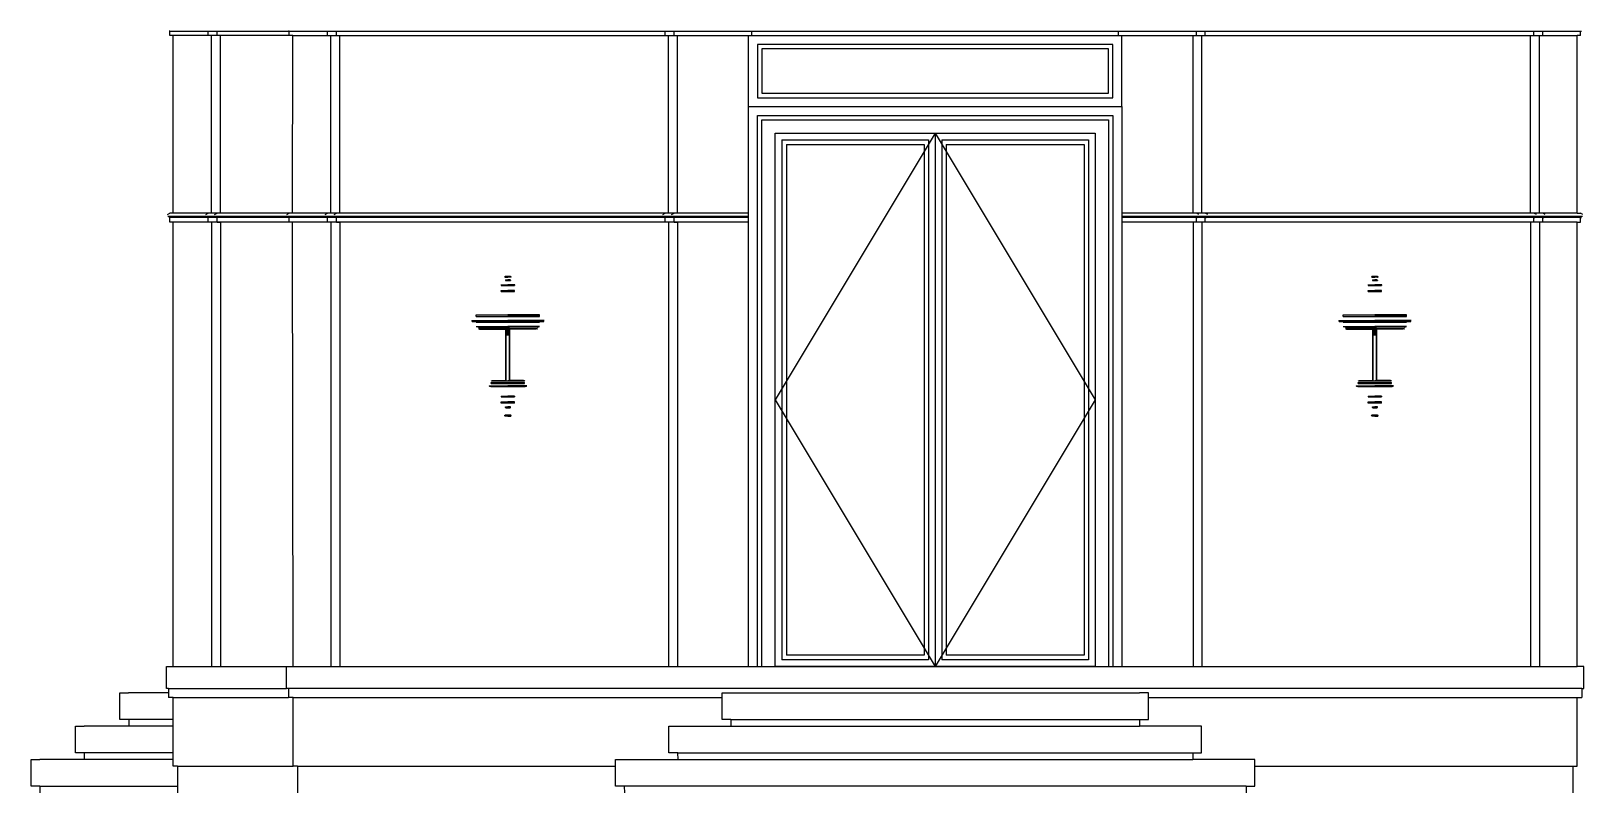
# Model space of a CAD drawing. Header units: metres. Extents: x -175 to 175, y 0 to 172.
import ezdxf

# ---------------------------------------------------------------- set-up
doc = ezdxf.new("R2010")
doc.units = ezdxf.units.M

msp = doc.modelspace()

# ---------------------------------------------------------------- linework, layer by layer
at = {"layer": 'EL-Trim', "color": 8}
for p, q in [((-143.5, 171.5, 9.82), (-116.82, 171.5, 9.82)), ((-134.88, 170.5, 9.82), (-134.88, 171.5, 9.82)), ((-132.88, 170.5, 9.82), (-132.88, 171.5, 9.82)), ((-116.63, 171.5, 9.82), (173.97, 171.5, -0.42)), ((-108.01, 170.5, 9.82), (-108.01, 171.5, 9.82)), ((-106.01, 170.5, 9.82), (-106.01, 171.5, 9.82)), ((-32.04, 170.5), (-32.04, 171.5)), ((-30.03, 170.5), (-30.03, 171.5)), ((87.52, 170.5), (87.52, 171.5)), ((89.52, 170.5), (89.52, 171.5)), ((163.49, 170.5, 9.82), (163.49, 171.5, 9.82)), ((165.49, 170.5, 9.82), (165.49, 171.5, 9.82)), ((-116.63, 170.5, 9.82), (-142.76, 170.5, 9.82)), ((-107.26, 130.5, 9.82), (-107.26, 170.5, 9.82)), ((-105.26, 130.5, 9.82), (-105.26, 170.5, 9.82)), ((-31.28, 130.5), (-31.28, 170.5)), ((-29.29, 130.5), (-29.29, 170.5)), ((86.77, 130.5), (86.77, 170.5)), ((88.77, 130.5), (88.77, 170.5)), ((162.74, 130.5, 9.82), (162.74, 170.5, 9.82)), ((164.74, 130.5, 9.82), (164.74, 170.5, 9.82)), ((-108.56, 130.23, 9.82), (-108.01, 130.5, 9.82)), ((-108.01, 129.5, 9.82), (-108.2, 129.5, 9.82)), ((-108.01, 128.5, 9.82), (-108.01, 129.5, 9.82)), ((-106.56, 130.23, 9.82), (-106.01, 130.5, 9.82)), ((-106.01, 129.5, 9.82), (-106.19, 129.5, 9.82)), ((-106.01, 128.5, 9.82), (-106.01, 129.5, 9.82)), ((-32.58, 130.23), (-32.04, 130.5)), ((-32.03, 129.5), (-32.22, 129.5)), ((-32.03, 128.5), (-32.03, 129.5)), ((-30.58, 130.23), (-30.03, 130.5)), ((-30.03, 129.5), (-30.22, 129.5)), ((-30.03, 128.5), (-30.03, 129.5)), ((88.07, 130.23), (87.52, 130.5)), ((87.52, 129.5), (87.71, 129.5)), ((87.52, 128.5), (87.52, 129.5)), ((90.07, 130.23), (89.52, 130.5)), ((89.52, 129.5), (89.71, 129.5)), ((89.52, 128.5), (89.52, 129.5)), ((164.04, 130.23, 9.82), (163.49, 130.5, 9.82)), ((163.49, 129.5, 9.82), (163.68, 129.5, 9.82)), ((163.49, 128.5, 9.82), (163.49, 129.5, 9.82)), ((166.04, 130.23, 9.82), (165.49, 130.5, 9.82)), ((165.49, 129.5, 9.82), (165.68, 129.5, 9.82)), ((165.49, 128.5, 9.82), (165.49, 129.5, 9.82)), ((-107.26, 128.5, 9.82), (-107.26, 28.5, 9.82)), ((-106.01, 128.5, 9.82), (-105.26, 128.5, 9.82)), ((-31.28, 128.5), (-31.28, 28.5)), ((-30.03, 128.5), (-29.28, 128.5)), ((87.52, 128.5), (86.77, 128.5)), ((88.77, 128.5), (88.77, 28.5)), ((163.49, 128.5, 9.82), (162.74, 128.5, 9.82)), ((164.74, 128.5, 9.82), (164.74, 28.5, 9.82)), ((-143.8, 23.5, -0.42), (-117.26, 23.5, -0.42)), ((-142.76, 21.5, -0.42), (-116.8, 21.5, -0.42)), ((174.28, 23.5, -0.42), (-116.8, 23.5, -0.42)), ((-115.76, 21.5, -0.42), (-19.23, 21.5, -0.42)), ((76.71, 21.5, -0.42), (173.24, 21.5, -0.42)), ((-142.76, 16.5, 24.08), (-152.76, 16.5, 24.08)), ((-142.76, 9, 24.08), (-162.76, 9, 24.08)), ((-141.76, 6, -0.42), (-115.76, 6, -0.42)), ((-172.74, 1.5, -0.42), (-141.76, 1.5, -0.42))]:
    msp.add_line(p, q, dxfattribs=at)
at = {"layer": 'EL-Trim', "color": 8, "elevation": 9.82}
for points in [[(-105.26, 130.5), (-105.26, 130.5)], [(162.74, 130.5), (162.74, 130.5)], [(-105.26, 128.5), (-105.26, 28.5)], [(162.74, 128.5), (162.74, 28.5)]]:
    msp.add_lwpolyline(points, dxfattribs=at)
at = {"layer": 'EL-Trim', "color": 8}
for points in [[(-29.28, 130.5), (-29.28, 130.5)], [(86.77, 130.5), (86.77, 130.5)], [(-29.28, 128.5), (-29.28, 28.5)], [(86.77, 128.5), (86.77, 28.5)]]:
    msp.add_lwpolyline(points, dxfattribs=at)
at = {"layer": 'FP-Below'}
for p, q in [((28.74, 148.5), (-7.26, 88.5)), ((28.74, 148.5), (64.74, 88.5)), ((-7.26, 88.5), (28.75, 28.5, -0.42)), ((64.74, 88.5), (28.74, 28.5, -0.42))]:
    msp.add_line(p, q, dxfattribs=at)
at = {"layer": 'FP-Hatch'}
for p, q in [((-134.13, 130.5, 9.82), (-134.13, 170.5, 9.82)), ((-132.13, 130.5, 9.82), (-132.13, 170.5, 9.82)), ((-5.76, 147), (-5.76, 30)), ((30.24, 147), (30.24, 30)), ((-4.76, 146), (-4.76, 31)), ((31.24, 146), (31.24, 31)), ((-117.06, 129.75, 20.05), (-143.93, 129.75, 20.05)), ((-116.83, 129.5, 20.8), (-143.51, 129.5, 20.05)), ((-135.42, 130.23, 9.82), (-134.88, 130.5, 9.82)), ((-134.88, 129.5, 9.82), (-135.06, 129.5, 9.82)), ((-134.88, 128.5, 9.82), (-134.88, 129.5, 9.82)), ((-133.42, 130.23, 9.82), (-132.88, 130.5, 9.82)), ((-132.88, 129.5, 9.82), (-133.06, 129.5, 9.82)), ((-132.88, 128.5, 9.82), (-132.88, 129.5, 9.82)), ((-13.26, 129.75, 13.03), (-117.06, 129.75, 20.05)), ((-13.26, 129.5, 12.77), (-116.64, 129.5, 20.05)), ((174.39, 129.75, 0.33), (70.74, 129.75, 7.34)), ((173.97, 129.5, -0.42), (70.74, 129.5, 6.85)), ((-116.64, 128.5, 20.05), (-142.76, 128.5, 20.05)), ((-134.13, 128.5, 9.82), (-134.13, 28.5, 9.82)), ((-132.88, 128.5, 9.82), (-132.13, 128.5, 9.82)), ((-66.81, 116.1, -0.08), (-68.07, 116.1, -0.08)), ((-68.01, 116.09), (-68.06, 116.09)), ((-68.01, 116.09), (-67.41, 116.09)), ((-67.41, 116.28), (-67.99, 116.28)), ((-67.97, 115.35, -0.08), (-66.85, 115.35, -0.08)), ((-67.97, 115.34), (-67.41, 115.34)), ((-67.88, 115.53, -0.08), (-66.94, 115.53, -0.08)), ((-67.88, 115.53), (-67.41, 115.53)), ((-67.41, 116.28), (-66.83, 116.28)), ((-66.8, 116.09), (-67.41, 116.09)), ((-66.94, 115.53), (-67.41, 115.53)), ((-66.84, 115.34), (-67.41, 115.34)), ((-66.8, 116.09), (-66.75, 116.09)), ((128.29, 116.1, -0.08), (127.03, 116.1, -0.08)), ((127.09, 116.09), (127.03, 116.09)), ((127.09, 116.09), (127.69, 116.09)), ((127.69, 116.28), (127.11, 116.28)), ((127.12, 115.35, -0.08), (128.25, 115.35, -0.08)), ((127.13, 115.34), (127.69, 115.34)), ((127.22, 115.53, -0.08), (128.15, 115.53, -0.08)), ((127.22, 115.53), (127.69, 115.53)), ((127.69, 116.28), (128.27, 116.28)), ((128.29, 116.09), (127.69, 116.09)), ((128.16, 115.53), (127.69, 115.53)), ((128.25, 115.34), (127.69, 115.34)), ((128.29, 116.09), (128.35, 116.09)), ((-68.98, 114.39, -0.08), (-65.91, 114.39, -0.08)), ((-68.97, 114.39), (-68.91, 114.39)), ((-68.91, 114.39), (-67.41, 114.39)), ((-68.91, 114.21, -0.08), (-65.91, 114.21, -0.08)), ((-68.91, 114.2), (-67.41, 114.2)), ((-68.91, 112.89, -0.08), (-65.91, 112.89, -0.08)), ((-68.91, 112.89), (-67.41, 112.89)), ((-68.72, 113.08), (-67.41, 113.08)), ((-65.91, 114.39), (-67.41, 114.39)), ((-65.91, 114.2), (-67.41, 114.2)), ((-66.09, 113.08), (-67.41, 113.08)), ((-65.91, 112.89), (-67.41, 112.89)), ((-65.84, 114.39), (-65.91, 114.39)), ((126.12, 114.39, -0.08), (129.19, 114.39, -0.08)), ((126.12, 114.39), (126.19, 114.39)), ((126.19, 114.39), (127.69, 114.39)), ((126.19, 114.21, -0.08), (129.19, 114.21, -0.08)), ((126.19, 114.2), (127.69, 114.2)), ((126.19, 112.89, -0.08), (129.19, 112.89, -0.08)), ((126.19, 112.89), (127.69, 112.89)), ((126.38, 113.08), (127.69, 113.08)), ((129.19, 114.39), (127.69, 114.39)), ((129.19, 114.2), (127.69, 114.2)), ((129, 113.08), (127.69, 113.08)), ((129.19, 112.89), (127.69, 112.89)), ((129.26, 114.39), (129.19, 114.39)), ((-75.54, 106.32, -0.08), (-59.28, 106.32, -0.08)), ((-75.54, 106.31), (-75.47, 106.31)), ((-75.47, 106.14, -0.08), (-75.47, 106.32, -0.08)), ((-75.47, 106.14), (-75.47, 106.31)), ((-75.47, 106.31), (-67.41, 106.31)), ((-75.47, 106.14, -0.08), (-59.35, 106.14, -0.08)), ((-75.47, 106.14), (-74.72, 106.14)), ((-74.72, 106.14), (-67.41, 106.14)), ((-74.54, 107.27, -0.08), (-74.54, 107.64, -0.08)), ((-74.54, 107.64, -0.08), (-60.29, 107.64, -0.08)), ((-74.54, 107.27, -0.08), (-60.29, 107.27, -0.08)), ((-74.54, 105.96, -0.08), (-60.29, 105.96, -0.08)), ((-74.54, 105.02, -0.08), (-60.29, 105.02, -0.08)), ((-74.53, 107.27), (-74.53, 107.64)), ((-74.53, 107.64), (-67.41, 107.64)), ((-74.53, 107.27), (-67.41, 107.27)), ((-74.53, 105.95), (-67.41, 105.95)), ((-74.53, 105.02), (-74.38, 105.02)), ((-74.38, 105.02), (-67.41, 105.02)), ((-60.28, 107.64), (-67.41, 107.64)), ((-60.28, 107.27), (-67.41, 107.27)), ((-59.34, 106.31), (-67.41, 106.31)), ((-60.09, 106.14), (-67.41, 106.14)), ((-60.28, 105.95), (-67.41, 105.95)), ((-60.43, 105.02), (-67.41, 105.02)), ((-60.28, 105.02), (-60.43, 105.02)), ((-60.29, 107.27, -0.08), (-60.29, 107.64, -0.08)), ((-60.28, 107.27), (-60.28, 107.64)), ((-59.34, 106.14), (-60.09, 106.14)), ((-59.35, 106.14, -0.08), (-59.35, 106.32, -0.08)), ((-59.34, 106.14), (-59.34, 106.31)), ((-59.28, 106.31), (-59.34, 106.31)), ((119.56, 106.32, -0.08), (135.82, 106.32, -0.08)), ((119.56, 106.31), (119.63, 106.31)), ((119.62, 106.14, -0.08), (119.62, 106.32, -0.08)), ((119.62, 106.14, -0.08), (135.75, 106.14, -0.08)), ((119.63, 106.14), (119.63, 106.31)), ((119.63, 106.31), (127.69, 106.31)), ((119.63, 106.14), (120.38, 106.14)), ((120.38, 106.14), (127.69, 106.14)), ((120.56, 107.27, -0.08), (120.56, 107.64, -0.08)), ((120.56, 107.64, -0.08), (134.81, 107.64, -0.08)), ((120.56, 107.27, -0.08), (134.81, 107.27, -0.08)), ((120.56, 105.96, -0.08), (134.81, 105.96, -0.08)), ((120.56, 105.02, -0.08), (134.81, 105.02, -0.08)), ((120.57, 107.27), (120.57, 107.64)), ((120.57, 107.64), (127.69, 107.64)), ((120.57, 107.27), (127.69, 107.27)), ((120.57, 105.95), (127.69, 105.95)), ((120.57, 105.02), (120.72, 105.02)), ((120.72, 105.02), (127.69, 105.02)), ((134.82, 107.64), (127.69, 107.64)), ((134.82, 107.27), (127.69, 107.27)), ((135.75, 106.31), (127.69, 106.31)), ((135, 106.14), (127.69, 106.14)), ((134.82, 105.95), (127.69, 105.95)), ((134.67, 105.02), (127.69, 105.02)), ((134.82, 105.02), (134.67, 105.02)), ((134.81, 107.27, -0.08), (134.81, 107.64, -0.08)), ((134.82, 107.27), (134.82, 107.64)), ((135.75, 106.14), (135, 106.14)), ((135.75, 106.14, -0.08), (135.75, 106.32, -0.08)), ((135.75, 106.14), (135.75, 106.31)), ((135.82, 106.31), (135.75, 106.31)), ((-60.62, 104.83, -0.08), (-74.2, 104.83, -0.08)), ((-74.04, 104.83), (-74.19, 104.83)), ((-74.04, 104.83), (-67.41, 104.83)), ((-67.6, 104.46, -0.08), (-74.04, 104.46, -0.08)), ((-73.96, 104.45), (-74.04, 104.45)), ((-73.96, 104.45), (-67.59, 104.45)), ((-73.78, 104.38, -0.08), (-67.86, 104.38, -0.08)), ((-73.77, 104.38), (-67.86, 104.38)), ((-67.86, 92.73, -0.08), (-67.86, 104.46, -0.08)), ((-67.86, 92.73), (-67.86, 104.45)), ((-67.79, 92.73, -0.08), (-67.79, 104.46, -0.08)), ((-67.78, 92.73), (-67.78, 104.45)), ((-60.77, 104.83), (-67.41, 104.83)), ((-60.78, 104.46, -0.08), (-67.22, 104.46, -0.08)), ((-60.85, 104.45), (-67.22, 104.45)), ((-67.04, 92.73, -0.08), (-67.04, 104.46, -0.08)), ((-67.03, 92.73), (-67.03, 104.45)), ((-66.96, 92.73, -0.08), (-66.96, 104.46, -0.08)), ((-66.96, 92.73), (-66.96, 104.45)), ((-61.05, 104.38, -0.08), (-66.96, 104.38, -0.08)), ((-61.04, 104.38), (-66.96, 104.38)), ((-60.85, 104.45), (-60.78, 104.45)), ((-60.77, 104.83), (-60.62, 104.83)), ((134.47, 104.83, -0.08), (120.9, 104.83, -0.08)), ((121.05, 104.83), (120.9, 104.83)), ((121.05, 104.83), (127.69, 104.83)), ((127.5, 104.46, -0.08), (121.06, 104.46, -0.08)), ((121.14, 104.45), (121.06, 104.45)), ((121.14, 104.45), (127.5, 104.45)), ((121.32, 104.38, -0.08), (127.24, 104.38, -0.08)), ((121.33, 104.38), (127.24, 104.38)), ((127.24, 92.73, -0.08), (127.24, 104.46, -0.08)), ((127.24, 92.73), (127.24, 104.45)), ((127.31, 92.73, -0.08), (127.31, 104.46, -0.08)), ((127.32, 92.73), (127.32, 104.45)), ((134.33, 104.83), (127.69, 104.83)), ((134.32, 104.46, -0.08), (127.87, 104.46, -0.08)), ((134.25, 104.45), (127.88, 104.45)), ((128.06, 92.73, -0.08), (128.06, 104.46, -0.08)), ((128.07, 92.73), (128.07, 104.45)), ((128.14, 92.73, -0.08), (128.14, 104.46, -0.08)), ((128.14, 92.73), (128.14, 104.45)), ((134.05, 104.38, -0.08), (128.14, 104.38, -0.08)), ((134.06, 104.38), (128.14, 104.38)), ((134.25, 104.45), (134.32, 104.45)), ((134.33, 104.83), (134.48, 104.83)), ((-71.62, 91.64), (-71.55, 91.64)), ((-71.55, 91.55, -0.08), (-71.55, 91.64, -0.08)), ((-71.55, 91.64, -0.08), (-63.2, 91.64, -0.08)), ((-71.55, 91.55), (-71.55, 91.64)), ((-71.55, 91.64), (-67.41, 91.64)), ((-71.55, 91.55, -0.08), (-63.27, 91.55, -0.08)), ((-71.55, 91.55), (-71.36, 91.55)), ((-71.36, 91.55), (-67.41, 91.55)), ((-71.27, 91.46, -0.08), (-63.55, 91.46, -0.08)), ((-71.27, 91.46), (-70.52, 91.46)), ((-71.11, 92.73, -0.08), (-71.18, 92.7, -0.08)), ((-71.11, 92.73), (-71.17, 92.7)), ((-71.16, 92.17, -0.08), (-71.16, 92.36, -0.08)), ((-71.16, 92.36, -0.08), (-63.66, 92.36, -0.08)), ((-71.16, 92.17, -0.08), (-63.66, 92.17, -0.08)), ((-71.15, 92.17), (-71.15, 92.35)), ((-71.15, 92.35), (-67.41, 92.35)), ((-71.15, 92.17), (-67.41, 92.17)), ((-71.11, 92.73, -0.08), (-63.71, 92.73, -0.08)), ((-71.11, 92.73), (-67.41, 92.73)), ((-70.94, 92.81, -0.08), (-67.86, 92.81, -0.08)), ((-70.93, 92.8), (-67.86, 92.8)), ((-70.52, 91.46), (-67.41, 91.46)), ((-63.71, 92.73), (-67.41, 92.73)), ((-63.66, 92.35), (-67.41, 92.35)), ((-63.66, 92.17), (-67.41, 92.17)), ((-63.27, 91.64), (-67.41, 91.64)), ((-63.45, 91.55), (-67.41, 91.55)), ((-64.29, 91.46), (-67.41, 91.46)), ((-63.88, 92.81, -0.08), (-66.96, 92.81, -0.08)), ((-63.88, 92.8), (-66.96, 92.8)), ((-63.55, 91.46), (-64.29, 91.46)), ((-63.71, 92.73, -0.08), (-63.64, 92.7, -0.08)), ((-63.71, 92.73), (-63.64, 92.7)), ((-63.66, 92.17, -0.08), (-63.66, 92.36, -0.08)), ((-63.66, 92.17), (-63.66, 92.35)), ((-63.27, 91.55), (-63.45, 91.55)), ((-63.27, 91.55, -0.08), (-63.27, 91.64, -0.08)), ((-63.27, 91.55), (-63.27, 91.64)), ((-63.2, 91.64), (-63.27, 91.64)), ((123.48, 91.64), (123.55, 91.64)), ((123.54, 91.55, -0.08), (123.54, 91.64, -0.08)), ((123.54, 91.64, -0.08), (131.89, 91.64, -0.08)), ((123.54, 91.55, -0.08), (131.83, 91.55, -0.08)), ((123.55, 91.55), (123.55, 91.64)), ((123.55, 91.64), (127.69, 91.64)), ((123.55, 91.55), (123.74, 91.55)), ((123.74, 91.55), (127.69, 91.55)), ((123.83, 91.46, -0.08), (131.55, 91.46, -0.08)), ((123.83, 91.46), (124.57, 91.46)), ((123.99, 92.73, -0.08), (123.92, 92.7, -0.08)), ((123.99, 92.73), (123.92, 92.7)), ((123.94, 92.17, -0.08), (123.94, 92.36, -0.08)), ((123.94, 92.36, -0.08), (131.43, 92.36, -0.08)), ((123.94, 92.17), (123.94, 92.35)), ((123.94, 92.35), (127.69, 92.35)), ((123.94, 92.17, -0.08), (131.43, 92.17, -0.08)), ((123.94, 92.17), (127.69, 92.17)), ((123.99, 92.73, -0.08), (131.39, 92.73, -0.08)), ((123.99, 92.73), (127.69, 92.73)), ((124.16, 92.81, -0.08), (127.24, 92.81, -0.08)), ((124.16, 92.8), (127.24, 92.8)), ((124.57, 91.46), (127.69, 91.46)), ((131.39, 92.73), (127.69, 92.73)), ((131.44, 92.35), (127.69, 92.35)), ((131.44, 92.17), (127.69, 92.17)), ((131.83, 91.64), (127.69, 91.64)), ((131.64, 91.55), (127.69, 91.55)), ((130.81, 91.46), (127.69, 91.46)), ((131.21, 92.81, -0.08), (128.14, 92.81, -0.08)), ((131.22, 92.8), (128.14, 92.8)), ((131.55, 91.46), (130.81, 91.46)), ((131.39, 92.73, -0.08), (131.45, 92.7, -0.08)), ((131.39, 92.73), (131.46, 92.7)), ((131.43, 92.17, -0.08), (131.43, 92.36, -0.08)), ((131.44, 92.17), (131.44, 92.35)), ((131.83, 91.55), (131.64, 91.55)), ((131.83, 91.55, -0.08), (131.83, 91.64, -0.08)), ((131.83, 91.55), (131.83, 91.64)), ((131.9, 91.64), (131.83, 91.64)), ((-68.98, 87.85, -0.08), (-65.91, 87.85, -0.08)), ((-68.97, 87.85), (-68.91, 87.85)), ((-68.91, 89.35, -0.08), (-65.91, 89.35, -0.08)), ((-68.91, 89.35), (-67.41, 89.35)), ((-68.91, 88.04, -0.08), (-65.91, 88.04, -0.08)), ((-68.91, 88.03), (-67.41, 88.03)), ((-68.91, 87.85), (-67.41, 87.85)), ((-68.72, 89.16), (-67.41, 89.16)), ((-65.91, 89.35), (-67.41, 89.35)), ((-66.09, 89.16), (-67.41, 89.16)), ((-65.91, 88.03), (-67.41, 88.03)), ((-65.91, 87.85), (-67.41, 87.85)), ((-65.84, 87.85), (-65.91, 87.85)), ((126.12, 87.85, -0.08), (129.19, 87.85, -0.08)), ((126.12, 87.85), (126.19, 87.85)), ((126.19, 89.35, -0.08), (129.19, 89.35, -0.08)), ((126.19, 89.35), (127.69, 89.35)), ((126.19, 88.04, -0.08), (129.19, 88.04, -0.08)), ((126.19, 88.03), (127.69, 88.03)), ((126.19, 87.85), (127.69, 87.85)), ((126.38, 89.16), (127.69, 89.16)), ((129.19, 89.35), (127.69, 89.35)), ((129, 89.16), (127.69, 89.16)), ((129.19, 88.03), (127.69, 88.03)), ((129.19, 87.85), (127.69, 87.85)), ((129.26, 87.85), (129.19, 87.85)), ((-66.81, 85.02, -0.08), (-68.07, 85.02, -0.08)), ((-66.83, 84.84, -0.08), (-68.07, 84.84, -0.08)), ((-68.01, 85.02), (-68.06, 85.02)), ((-68.01, 85.02), (-67.41, 85.02)), ((-67.41, 84.83), (-67.99, 84.83)), ((-67.97, 86.9, -0.08), (-66.85, 86.9, -0.08)), ((-67.97, 86.89), (-67.41, 86.89)), ((-67.88, 86.71, -0.08), (-66.94, 86.71, -0.08)), ((-67.88, 86.71), (-67.41, 86.71)), ((-66.84, 86.89), (-67.41, 86.89)), ((-66.94, 86.71), (-67.41, 86.71)), ((-66.8, 85.02), (-67.41, 85.02)), ((-67.41, 84.83), (-66.83, 84.83)), ((-66.8, 85.02), (-66.75, 85.02)), ((128.29, 85.02, -0.08), (127.03, 85.02, -0.08)), ((127.09, 85.02), (127.03, 85.02)), ((128.27, 84.84, -0.08), (127.03, 84.84, -0.08)), ((127.09, 85.02), (127.69, 85.02)), ((127.69, 84.83), (127.11, 84.83)), ((127.12, 86.9, -0.08), (128.25, 86.9, -0.08)), ((127.13, 86.89), (127.69, 86.89)), ((127.22, 86.71, -0.08), (128.15, 86.71, -0.08)), ((127.22, 86.71), (127.69, 86.71)), ((128.25, 86.89), (127.69, 86.89)), ((128.16, 86.71), (127.69, 86.71)), ((128.29, 85.02), (127.69, 85.02)), ((127.69, 84.83), (128.27, 84.83)), ((128.29, 85.02), (128.35, 85.02))]:
    msp.add_line(p, q, dxfattribs=at)
for points in [[(-11.26, 156.5), (68.74, 156.5), (68.74, 168.5), (-11.26, 168.5)], [(-10.26, 157.5), (67.74, 157.5), (67.74, 167.5), (-10.26, 167.5)]]:
    msp.add_lwpolyline(points, close=True, dxfattribs=at)
for points in [[(-11.26, 28.5), (-11.26, 152.5), (68.74, 152.5), (68.74, 28.5)], [(-10.26, 28.5), (-10.26, 151.5), (67.74, 151.5), (67.74, 28.5)], [(-5.76, 147), (27.24, 147), (27.24, 30), (-5.76, 30)], [(30.24, 147), (63.24, 147), (63.24, 30), (30.24, 30)], [(-4.76, 146), (26.24, 146), (26.24, 31), (-4.76, 31)], [(31.24, 146), (62.24, 146), (62.24, 31), (31.24, 31)], [(-67.99, 116.28), (-68.06, 116.28), (-68.16, 116.18), (-68.16, 116.18), (-68.06, 116.09)], [(-67.88, 115.53), (-67.97, 115.43), (-67.97, 115.34)], [(-66.94, 115.53), (-66.84, 115.43), (-66.84, 115.34)], [(-66.83, 116.28), (-66.75, 116.28), (-66.66, 116.18), (-66.66, 116.18), (-66.75, 116.09)], [(127.11, 116.28), (127.03, 116.28), (126.94, 116.18), (126.94, 116.18), (127.03, 116.09)], [(127.22, 115.53), (127.13, 115.43), (127.13, 115.34)], [(128.16, 115.53), (128.25, 115.43), (128.25, 115.34)], [(128.27, 116.28), (128.35, 116.28), (128.44, 116.18), (128.44, 116.18), (128.35, 116.09)], [(-68.91, 114.39), (-68.91, 114.2)], [(-68.91, 112.89), (-68.91, 113.08), (-68.72, 113.08)], [(-65.91, 112.89), (-65.91, 113.08), (-66.09, 113.08)], [(-65.91, 114.39), (-65.91, 114.2)], [(126.19, 114.39), (126.19, 114.2)], [(126.19, 112.89), (126.19, 113.08), (126.38, 113.08)], [(129.19, 112.89), (129.19, 113.08), (129, 113.08)], [(129.19, 114.39), (129.19, 114.2)], [(-67.59, 102.95), (-67.59, 104.83), (-67.22, 104.83), (-67.22, 102.95)], [(127.5, 102.95), (127.5, 104.83), (127.88, 104.83), (127.88, 102.95)], [(-68.91, 89.35), (-68.91, 89.16), (-68.72, 89.16)], [(-68.91, 87.85), (-68.91, 88.03)], [(-65.91, 89.35), (-65.91, 89.16), (-66.09, 89.16)], [(-65.91, 87.85), (-65.91, 88.03)], [(126.19, 89.35), (126.19, 89.16), (126.38, 89.16)], [(126.19, 87.85), (126.19, 88.03)], [(129.19, 89.35), (129.19, 89.16), (129, 89.16)], [(129.19, 87.85), (129.19, 88.03)], [(-67.99, 84.83), (-68.06, 84.83), (-68.16, 84.93), (-68.16, 84.93), (-68.06, 85.02)], [(-67.88, 86.71), (-67.97, 86.8), (-67.97, 86.89)], [(-66.94, 86.71), (-66.84, 86.8), (-66.84, 86.89)], [(-66.83, 84.83), (-66.75, 84.83), (-66.66, 84.93), (-66.66, 84.93), (-66.75, 85.02)], [(127.11, 84.83), (127.03, 84.83), (126.94, 84.93), (126.94, 84.93), (127.03, 85.02)], [(127.22, 86.71), (127.13, 86.8), (127.13, 86.89)], [(128.16, 86.71), (128.25, 86.8), (128.25, 86.89)], [(128.27, 84.83), (128.35, 84.83), (128.44, 84.93), (128.44, 84.93), (128.35, 85.02)]]:
    msp.add_lwpolyline(points, dxfattribs=at)
for points, elevation in [([(-132.13, 130.5), (-132.13, 130.5)], 9.82), ([(-132.13, 128.5), (-132.13, 28.5)], 9.82), ([(-66.83, 116.28), (-68.07, 116.28), (-68.07, 116.1)], -0.08), ([(-67.88, 115.53), (-67.97, 115.44), (-67.97, 115.35)], -0.08), ([(-66.94, 115.53), (-66.85, 115.44), (-66.85, 115.35)], -0.08), ([(128.27, 116.28), (127.03, 116.28), (127.03, 116.1)], -0.08), ([(127.22, 115.53), (127.12, 115.44), (127.12, 115.35)], -0.08), ([(128.15, 115.53), (128.25, 115.44), (128.25, 115.35)], -0.08), ([(-68.91, 114.39), (-68.91, 114.21)], -0.08), ([(-68.91, 112.89), (-68.91, 113.08), (-65.91, 113.08)], -0.08), ([(-65.91, 114.39), (-65.91, 114.21)], -0.08), ([(-65.91, 112.89), (-65.91, 113.08)], -0.08), ([(126.19, 114.39), (126.19, 114.21)], -0.08), ([(126.19, 112.89), (126.19, 113.08), (129.19, 113.08)], -0.08), ([(129.19, 114.39), (129.19, 114.21)], -0.08), ([(129.19, 112.89), (129.19, 113.08)], -0.08), ([(-67.6, 104.83), (-67.6, 102.96)], -0.08), ([(-67.22, 102.96), (-67.22, 104.83)], -0.08), ([(127.5, 104.83), (127.5, 102.96)], -0.08), ([(127.87, 102.96), (127.87, 104.83)], -0.08), ([(-68.91, 89.35), (-68.91, 89.16), (-65.91, 89.16)], -0.08), ([(-68.91, 87.85), (-68.91, 88.04)], -0.08), ([(-65.91, 89.35), (-65.91, 89.16)], -0.08), ([(-65.91, 87.85), (-65.91, 88.04)], -0.08), ([(126.19, 89.35), (126.19, 89.16), (129.19, 89.16)], -0.08), ([(126.19, 87.85), (126.19, 88.04)], -0.08), ([(129.19, 89.35), (129.19, 89.16)], -0.08), ([(129.19, 87.85), (129.19, 88.04)], -0.08), ([(-67.88, 86.71), (-67.97, 86.81), (-67.97, 86.9)], -0.08), ([(-66.94, 86.71), (-66.85, 86.81), (-66.85, 86.9)], -0.08), ([(-66.76, 84.84), (-66.76, 85.02)], -0.08), ([(127.22, 86.71), (127.12, 86.81), (127.12, 86.9)], -0.08), ([(128.15, 86.71), (128.25, 86.81), (128.25, 86.9)], -0.08), ([(128.34, 84.84), (128.34, 85.02)], -0.08)]:
    msp.add_lwpolyline(points, dxfattribs=dict(at, elevation=elevation))
at = {"layer": 'FP-Proposed Wall', "color": 1}
for p, q in [((-143.5, 170.5, 9.82), (-143.5, 171.5, 9.82)), ((-142.75, 170.5, 9.82), (-143.5, 170.5, 9.82)), ((-142.76, 130.5, 20.05), (-142.76, 170.5, 28.65)), ((-115.86, 170.5, 9.82), (173.21, 170.5, -0.42)), ((28.74, 148.5), (28.74, 28.5, -0.42)), ((-144.06, 130.23, 20.05), (-143.51, 130.5, 20.05)), ((-143.51, 129.5, 20.05), (-143.7, 129.5, 20.05)), ((-142.76, 130.5, 20.05), (-143.51, 130.5, 20.05)), ((-143.51, 128.5, 20.05), (-143.51, 129.5, 20.05)), ((-116.64, 130.5, 20.05), (-142.76, 130.5, 20.05)), ((-142.76, 128.5, 20.05), (-143.51, 128.5, 20.05)), ((-142.76, 28.5, -0.42), (-142.74, 128.5, 20.05)), ((-13.26, 128.5, 12.78), (-115.89, 128.5, 20.05)), ((173.22, 128.5, -0.42), (70.74, 128.5, 6.84)), ((-144.26, 28.5, -0.42), (-142.76, 28.5, -0.42)), ((-142.76, 28.5, -0.42), (-117.26, 28.5, -0.42)), ((-143.8, 22.5, 24.08), (-152.78, 22.5, 24.08)), ((-143.8, 23.5, -0.42), (-144.26, 23.5, -0.42)), ((-143.8, 23.5, -0.42), (-143.8, 21.5, -0.42)), ((-142.76, 21.5, -0.42), (-143.8, 21.5, -0.42)), ((-142.76, 6, -0.42), (-142.76, 21.5, -0.42)), ((-142.76, 15, 24.08), (-162.76, 15, 24.08)), ((-17.23, 16.5, 24.5), (74.71, 16.5, 24.5)), ((-142.76, 7.5, 24.08), (-172.76, 7.5, 24.08)), ((-29.2, 9, 24.5), (86.69, 9, 24.5)), ((-141.76, 6, -0.42), (-142.76, 6, -0.42)), ((98.69, 1.5), (-41.2, 1.5))]:
    msp.add_line(p, q, dxfattribs=at)
at = {"layer": 'FP-Proposed Wall'}
for p, q in [((-116.63, 170.5, 9.82), (-116.63, 171.5, 9.82)), ((173.97, 170.5, -0.42), (173.97, 171.5, -0.42)), ((-115.86, 170.5, 9.82), (-116.63, 170.5, 9.82)), ((-115.89, 130.5, 20.05), (-115.86, 170.5, 9.82)), ((173.22, 130.5, -0.42), (173.21, 170.5, -0.42)), ((173.97, 170.5, -0.42), (173.22, 170.5, -0.42)), ((-117.19, 130.23, 20.05), (-116.64, 130.5, 20.05)), ((-116.64, 129.5, 20.05), (-116.83, 129.5, 20.05)), ((-115.89, 130.5, 20.05), (-116.64, 130.5, 20.05)), ((-116.64, 128.5, 20.05), (-116.64, 129.5, 20.05)), ((173.22, 130.5, -0.42), (173.97, 130.5, -0.42)), ((174.52, 130.23, -0.42), (173.97, 130.5, -0.42)), ((173.97, 129.5, -0.42), (174.16, 129.5, -0.42)), ((173.97, 128.5, -0.42), (173.97, 129.5, -0.42)), ((-115.89, 128.5, 20.05), (-116.64, 128.5, 20.05)), ((-115.76, 28.5, -0.42), (-115.89, 128.5, 20.05)), ((173.22, 128.5, -0.42), (173.97, 128.5, -0.42)), ((173.24, 28.5, -0.42), (173.22, 128.5, -0.42)), ((-117.26, 28.5, -0.42), (-115.76, 28.5, -0.42)), ((-115.76, 28.5, -0.42), (173.24, 28.5, -0.42)), ((174.74, 28.5, -0.42), (173.24, 28.5, -0.42)), ((-116.8, 23.5, -0.42), (-117.26, 23.5, -0.42)), ((-116.8, 23.5, -0.42), (-116.8, 21.5, -0.42)), ((-115.76, 21.5, -0.42), (-116.8, 21.5, -0.42)), ((-115.76, 6, -0.42), (-115.76, 21.5, -0.42)), ((-17.25, 22.5, 24.5), (74.74, 22.5, 24.5)), ((173.24, 6, -0.42), (173.24, 21.5, -0.42)), ((173.24, 21.5, -0.42), (174.28, 21.5, -0.42)), ((174.28, 23.5, -0.42), (174.28, 21.5, -0.42)), ((174.28, 23.5, -0.42), (174.74, 23.5, -0.42)), ((-17.23, 15, 24.5), (74.71, 15, 24.5)), ((-29.2, 7.5, 24.5), (86.71, 7.5)), ((-114.76, 6, -0.42), (-115.76, 6, -0.42)), ((172.24, 6, -0.42), (173.24, 6, -0.42))]:
    msp.add_line(p, q, dxfattribs=at)
at = {"layer": 'FP-Proposed Wall', "color": 1}
for points, elevation in [([(-143.5, 171.5), (-143.69, 171.5)], 9.82), ([(-144.26, 23.5), (-144.26, 28.5)], -0.42), ([(-152.76, 16.5), (-154.76, 16.5), (-154.76, 22.5), (-152.78, 22.5)], 24.08), ([(-162.74, 9), (-164.74, 9), (-164.74, 15), (-162.76, 15)], 24.08), ([(-152.76, 16.5), (-152.76, 15)], 24.08), ([(-172.74, 1.5), (-174.74, 1.5), (-174.74, 7.5), (-172.76, 7.5)], -0.42), ([(-162.76, 9), (-162.76, 7.5)], 24.08), ([(-141.76, 6), (-141.76, 0)], -0.42), ([(-172.76, 1.5), (-172.74, 0)], -0.42)]:
    msp.add_lwpolyline(points, dxfattribs=dict(at, elevation=elevation))
at = {"layer": 'FP-Proposed Wall'}
for points, elevation in [([(-116.63, 171.5), (-116.82, 171.5)], 9.82), ([(173.97, 171.5), (174.16, 171.5)], -0.42), ([(-117.26, 23.5), (-117.26, 28.5)], -0.42), ([(174.74, 23.5), (174.74, 28.5)], -0.42), ([(-17.23, 16.5), (-19.23, 16.5), (-19.23, 22.5), (-17.25, 22.5)], 24.5), ([(74.71, 16.5), (76.71, 16.5), (76.71, 22.5), (74.74, 22.5)], 24.5), ([(-29.2, 9), (-31.2, 9), (-31.2, 15), (-17.23, 15)], 24.5), ([(-17.23, 16.5), (-17.23, 15)], 24.5), ([(74.71, 16.5), (74.71, 15)], 24.5), ([(86.69, 9), (88.69, 9), (88.69, 15), (74.71, 15)], 24.5), ([(-29.23, 9), (-29.2, 7.5)], 24.5), ([(86.71, 9), (86.69, 7.5)], 24.5), ([(-114.76, 6), (-114.76, 0)], -0.42), ([(172.24, 6), (172.24, 0)], -0.42)]:
    msp.add_lwpolyline(points, dxfattribs=dict(at, elevation=elevation))
at = {"layer": 'FP-Proposed Wall', "color": 1}
msp.add_lwpolyline([(-7.26, 148.5), (64.74, 148.5), (64.74, 28.5), (-7.26, 28.5)], close=True, dxfattribs=at)
at = {"layer": 'FP-Proposed Wall'}
for points in [[(-41.2, 1.5), (-43.2, 1.5), (-43.2, 7.5), (-29.23, 7.5)], [(98.69, 1.5), (100.69, 1.5), (100.69, 7.5), (86.71, 7.5)], [(-41.23, 1.5), (-41.2, 0)], [(98.71, 1.5), (98.69, 0)]]:
    msp.add_lwpolyline(points, dxfattribs=at)
at = {"layer": 'FP-Stair'}
for p, q in [((-12.51, 170.5), (-12.51, 171.5)), ((69.99, 170.5), (69.99, 171.5)), ((-13.26, 154.5), (-13.26, 170.5)), ((70.74, 154.5), (70.74, 170.5)), ((-13.26, 130.5, 12.78), (-115.89, 130.5, 20.05)), ((173.22, 130.5, -0.42), (70.74, 130.5, 6.84)), ((-114.76, 6, -0.42), (-43.2, 6, -0.42)), ((100.69, 6, -0.42), (172.24, 6, -0.42))]:
    msp.add_line(p, q, dxfattribs=at)
msp.add_lwpolyline([(-13.26, 28.5), (-13.26, 154.5), (70.74, 154.5), (70.74, 28.5)], dxfattribs=at)

doc.saveas('drawing.dxf')
